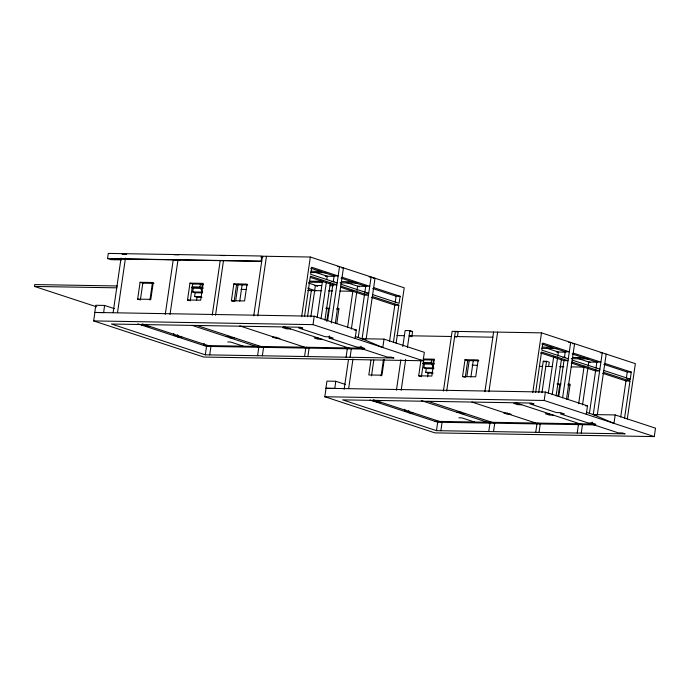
<?xml version="1.0" encoding="UTF-8"?>
<svg xmlns="http://www.w3.org/2000/svg" width="690" height="690" viewBox="0 0 690 690"><rect width="100%" height="100%" fill="white"/><g stroke="black" fill="none" stroke-linecap="round" stroke-linejoin="round"><path stroke-width="1.03" d="M96.738 306.86L34.5 286.445L34.776 284.573L117.309 285.971M355.126 338.454L356.351 330.027L314.235 316.21L94.754 312.449L95.798 305.282L104.57 305.437L114.454 308.68M360.085 338.704L384.028 339.109L424.341 352.331L423.117 360.758L203.757 357.041L93.65 320.919L94.884 312.492M107.545 258.56L108.296 253.411L261.846 256.016L261.096 261.165L107.545 258.56L110.857 259.647L121.595 259.828M103.655 312.639L104.57 305.437M113.151 312.406L121.069 258.086M117.524 312.536L125.459 258.163M137.646 299.132L140.105 282.288L153.266 282.512L150.808 299.356L137.646 299.132L139.449 299.727M140.355 300.021L142.813 283.176L140.105 282.288M146.082 324.326L145.771 326.456L150.161 326.534M149.92 300.081L152.369 283.305M165.264 314.39L173.225 259.863L112.168 258.828L114.876 259.716M170.016 314.476L177.977 259.94L261.691 261.355M173.759 333.408L173.449 335.538L177.839 335.616M177.675 334.693L177.364 336.824L181.746 336.901M187.525 299.978L189.983 283.133L203.145 283.357L200.687 300.202L187.525 299.978L189.327 300.573M190.233 300.866L192.691 284.021L189.983 283.133M202.11 292.853L195.123 292.733L192.717 291.948L193.269 288.204L191.665 287.67M201.972 297.356L196.986 297.269L194.58 296.476L195.123 292.733M196.581 300.072L196.986 297.269M202.584 292.793L200.022 287.005L200.428 284.194M201.446 290.223L202.377 283.849M204.137 343.456L203.835 345.509L362.612 348.2M361.06 346.268L360.758 348.372L387.228 357.058L391.247 357.127L393.956 358.015L205.31 354.824L206.543 346.397L137.793 323.843M212.244 315.192L220.205 260.656M209.7 354.893L210.933 346.466L142.175 323.912M215.539 315.244L223.491 260.708M231.4 300.728L233.858 283.875L247.02 284.099L244.562 300.952L231.4 300.728L233.203 301.314M234.108 301.616L236.566 284.763L233.858 283.875M235.678 300.883L238.119 284.142M239.74 301.116L242.181 284.384M253.739 315.891L262.45 256.214L310.336 257.025L404.202 287.816L396.12 343.197M257.767 315.925L266.469 256.275M257.594 355.704L258.819 347.286L192.113 325.395M262.347 355.79L263.571 347.363L196.866 325.482M301.634 316.667L310.336 257.025M304.497 316.503L310.388 276.164L336.858 284.849L332.839 284.78L310.431 277.432M307.533 316.779L311.483 289.671M304.575 356.506L305.799 348.079L303.091 347.191M310.819 316.831L315.399 285.47L317.202 286.057M307.861 356.558L309.094 348.131L306.386 347.243M423.117 360.758L313.01 324.636L314.235 316.21M317.159 317.685L322.437 281.468M321.022 318.823L326.456 281.537M326.767 279.407L327.241 276.216L315.373 272.326M324.93 320.1L330.372 282.822M326.75 321.307L328.535 309.051L325.827 308.163L329.88 308.232M327.578 320.85L332.856 284.634M333.253 281.908L334.132 275.888L310.716 268.203M360.758 348.372L364.777 348.441L360.87 347.165L356.842 347.096L329.165 338.014L329.475 335.909M331.286 323.049L339.523 266.599L337.514 266.564M586.284 414.285L587.509 405.858L545.393 392.041L325.904 388.28L326.948 381.113L335.728 381.268L345.612 384.511M335.349 323.265L343.43 267.875L341.421 267.841M600.257 352.754L602.266 352.788L593.253 414.569L615.187 414.94L655.5 428.162L654.275 436.589L434.916 432.872L324.809 396.75L326.042 388.323M336.755 323.705L338.988 308.387L336.962 308.352M334.814 388.479L335.728 381.268M347.544 327.655L352.978 290.378M346.07 357.204L347.294 348.778L344.586 347.889M351.365 329.087L356.721 292.379M356.997 290.438L357.618 286.186L366.235 286.324M344.146 389.307L348.502 359.481M350.089 357.273L351.314 348.847L283.547 326.62M348.683 388.366L352.97 358.998M358.231 337.6L364.441 295.001M364.7 293.267L365.717 286.247L341.007 278.139M366.14 339.083L375.015 278.243L373.005 278.208M370.953 360.223L368.805 374.972L381.967 375.188L384.27 359.395M371.513 375.86L373.816 360.059M384.028 339.109L382.803 347.536L362.095 338.738L371.108 276.957L369.098 276.923M377.24 400.166L376.93 402.296L381.32 402.365M381.078 375.912L383.468 359.542M389.54 341.205L394.809 305.109L371.393 297.424M395.232 302.237L396.103 296.217L372.686 288.532M393.412 342.335L398.829 305.178L372.359 296.493M373.652 287.601L400.131 296.286L399.105 303.307L372.626 294.621M396.422 390.221L400.864 359.809M402.796 346.518L405.134 330.545L409.886 330.622L412.594 331.511L411.809 336.841M401.175 390.307L405.686 359.387M407.393 347.665L409.886 330.622M404.918 409.239L404.607 411.369L408.998 411.447M408.825 410.524L408.514 412.655L412.905 412.732M420.486 376.404L418.683 375.817L420.986 360.016M421.392 376.706L423.85 359.852L433.976 360.025M433.26 368.684L426.282 368.564L423.876 367.779L424.419 364.035L422.815 363.509M433.13 373.187L428.145 373.1L425.739 372.307L426.282 368.564M427.593 376.844L428.145 373.1M433.734 368.624L431.181 362.837L431.586 360.025M432.604 366.054L433.527 359.688M592.218 422.099L591.917 424.203L618.387 432.889L622.406 432.958L625.114 433.846L436.468 430.655L437.702 422.228L369.961 400.01M443.403 391.023L452.105 331.338L541.495 332.856L635.361 363.647L627.279 419.037M440.858 430.724L442.083 422.306L373.333 399.752M446.689 391.075L455.4 331.398L458.108 332.287L457.487 336.548M462.55 376.559L465.008 359.706L478.17 359.93L475.712 376.783L462.55 376.559L464.361 377.145M465.258 377.447L467.716 360.594L465.008 359.706M466.837 376.714L469.122 361.025M470.899 376.947L473.34 360.214M484.898 391.722L493.6 332.045M488.925 391.756L497.628 332.114M488.753 431.535L489.978 423.117L421.236 400.562M493.505 431.621L494.73 423.194L428.024 401.313M532.792 392.507L541.495 332.856M535.656 392.334L541.538 351.995L568.017 360.68L563.989 360.611L540.572 352.926M538.683 392.61L543.263 361.241L546.549 361.301L549.257 362.19L548.636 366.45M535.725 432.337L536.958 423.91L534.25 423.022M541.978 392.662L546.549 361.301M539.019 432.389L540.244 423.962L537.536 423.074M654.275 436.589L544.168 400.467L545.393 392.041M548.309 393.516L553.751 356.238M552.181 394.654L557.615 357.368M557.796 356.161L558.391 352.047L546.532 348.157M556.088 395.939L561.531 358.653M558.055 396.12L559.693 384.882L556.985 383.994L561.03 384.063M558.727 396.681L564.015 360.465M564.411 357.739L565.412 350.882M562.6 397.811L570.673 342.43L568.664 342.395M566.507 399.096L574.589 343.706L572.579 343.672M567.913 399.536L570.147 384.218L568.12 384.183M578.651 403.797L584.137 366.209M577.22 433.035L578.453 424.609L575.745 423.729M582.524 404.918L587.871 368.21M588.156 366.278L588.777 362.017L597.393 362.164M581.247 433.104L582.472 424.678L515.715 402.779M589.389 413.439L595.755 369.762M595.996 368.098L596.876 362.086L572.165 353.979M597.298 414.914L606.174 354.074M615.187 414.94L613.962 423.367L593.253 414.569M620.698 417.036L625.968 380.94L602.543 373.255M626.382 378.068L627.262 372.048L603.845 364.363M624.562 418.166L629.987 381.009L603.517 372.324M627.245 379.086L630.263 379.138L631.281 372.117L604.811 363.432M121.69 253.825L126.08 253.903M173.975 254.714L178.727 254.791M220.403 255.498L224.793 255.576M122.294 254.023L126.684 254.093M260.863 257.025L263.002 257.06M311.052 271.274L320.747 271.437M310.655 272.481L325.732 272.74M334.132 275.888L338.152 275.957L311.682 267.272L310.655 274.292L337.134 282.978M325.223 276.181L334.779 276.345M309.879 281.175L322.765 281.391M331.873 281.451L334.029 281.494M341.567 281.615L353.409 281.822M308.896 282.184L322.851 282.426M340.092 282.814L357.325 283.098M365.717 286.247L369.745 286.315L342.068 277.242M314.942 285.462L321.385 285.565M329.975 285.712L333.201 285.772M142.813 283.176L153.948 283.366M192.691 284.021L202.817 284.194M236.566 284.763L247.701 284.953M192.044 286.868L200.022 287.005M191.855 287.428L200.833 287.583M193.269 288.204L201.239 288.334M240.965 289.369L246.546 289.464M307.749 290.499L321.713 290.731M328.44 290.852L332.684 290.921M339.963 291.042L352.849 291.266M34.5 286.445L117.033 287.842M366.709 293.302L368.719 293.336L341.041 284.263M192.717 291.948L202.688 292.112M396.103 296.217L400.131 296.286M194.58 296.476L201.558 296.596M394.809 305.109L398.829 305.178M336.634 309.189L338.661 309.224M94.754 312.449L103.526 312.596M93.65 320.919L313.01 324.636M141.864 325.18L146.246 325.249M286.635 327.629L282.615 327.56L286.522 328.845L290.55 328.914M354.263 329.993L356.351 330.027M409.739 331.467L412.594 331.511M396.931 335.564L404.375 335.694M451.355 336.487L409.136 335.771L410.938 336.366M492.85 337.194L454.65 336.539L456.452 337.134M329.165 338.014L333.192 338.083L329.277 336.798L325.257 336.729L298.787 328.043L302.807 328.112L300.098 327.224L111.452 324.024L205.31 354.824M225.734 336.427L230.486 336.504M318.228 337.997L314.2 337.928L318.116 339.204L322.135 339.273M229.641 337.712L234.393 337.79M542.211 347.105L551.905 347.268M227.76 341.981L230.684 342.033L243.32 346.173M541.814 348.312L556.89 348.571M556.382 352.012L565.929 352.176M206.543 346.397L364.156 349.062M553.621 357.127L555.631 357.161M563.031 357.282L565.179 357.325M572.717 357.446L584.568 357.653M571.251 358.645L588.475 358.929M423.168 358.998L434.303 359.188L431.845 376.033L418.683 375.817M596.876 362.086L600.895 362.147L573.226 353.073M467.716 360.594L478.851 360.784M423.203 362.699L431.181 362.837M423.013 363.259L431.983 363.414M424.419 364.035L432.397 364.165M472.115 365.2L477.437 365.286M539.347 366.338L542.513 366.39M545.799 366.45L552.173 366.554M559.599 366.683L563.842 366.752M571.268 366.882L584.007 367.097M423.876 367.779L433.846 367.943M627.262 372.048L631.281 372.117M425.739 372.307L432.716 372.428M625.968 380.94L629.987 381.009M567.792 385.02L569.819 385.055M325.904 388.28L334.685 388.436M324.809 396.75L544.168 400.467M373.023 401.011L377.404 401.08M517.793 403.46L513.774 403.391L517.681 404.676L521.7 404.745M585.422 405.824L587.509 405.858M456.884 412.258L461.636 412.335M549.378 413.828L545.359 413.759L549.275 415.044L553.294 415.104M460.799 413.543L465.552 413.621M458.919 417.812L461.843 417.864L474.479 422.013M434.993 421.34L593.771 424.031M591.917 424.203L595.936 424.272L592.02 422.996L588.001 422.927L560.323 413.845L564.342 413.914L560.435 412.629L556.416 412.56L529.937 403.874L533.965 403.943L531.257 403.055L342.611 399.864L436.468 430.655M437.702 422.228L595.315 424.902M541.874 344.034L565.291 351.719L569.31 351.788L542.84 343.103L541.814 350.123L568.284 358.809M346.423 282.503L359.43 286.773M577.582 358.343L590.58 362.604M572.2 360.094L599.877 369.167M603.784 370.452L630.263 379.138M340.765 286.134L368.443 295.208L364.423 295.139L340.627 287.256M571.924 361.965L599.601 371.039L595.582 370.978L571.855 363.19M308.447 283.021L317.633 286.031M543.263 361.241L545.066 361.836M307.697 288.161L315.856 290.844M308.413 289.765L311.475 290.766M179.831 260.604L173.406 259.863L175.441 260.535M173.225 259.863L175.027 260.449M201.428 284.013L203.472 284.685M355.178 336.47L365.027 339.696M586.336 412.301L596.186 415.527M201.825 287.601L203.429 288.127M432.984 363.432L434.588 363.958M239.723 325.887L274.353 337.246M278.268 338.531L304.738 347.217M471.9 402.054L505.511 413.086M509.418 414.362L535.897 423.048M276 337.281L272.705 337.22L276.621 338.505L279.907 338.557L276 337.281M507.159 413.112L503.864 413.051L507.78 414.336L511.066 414.397L507.159 413.112"/></g></svg>
